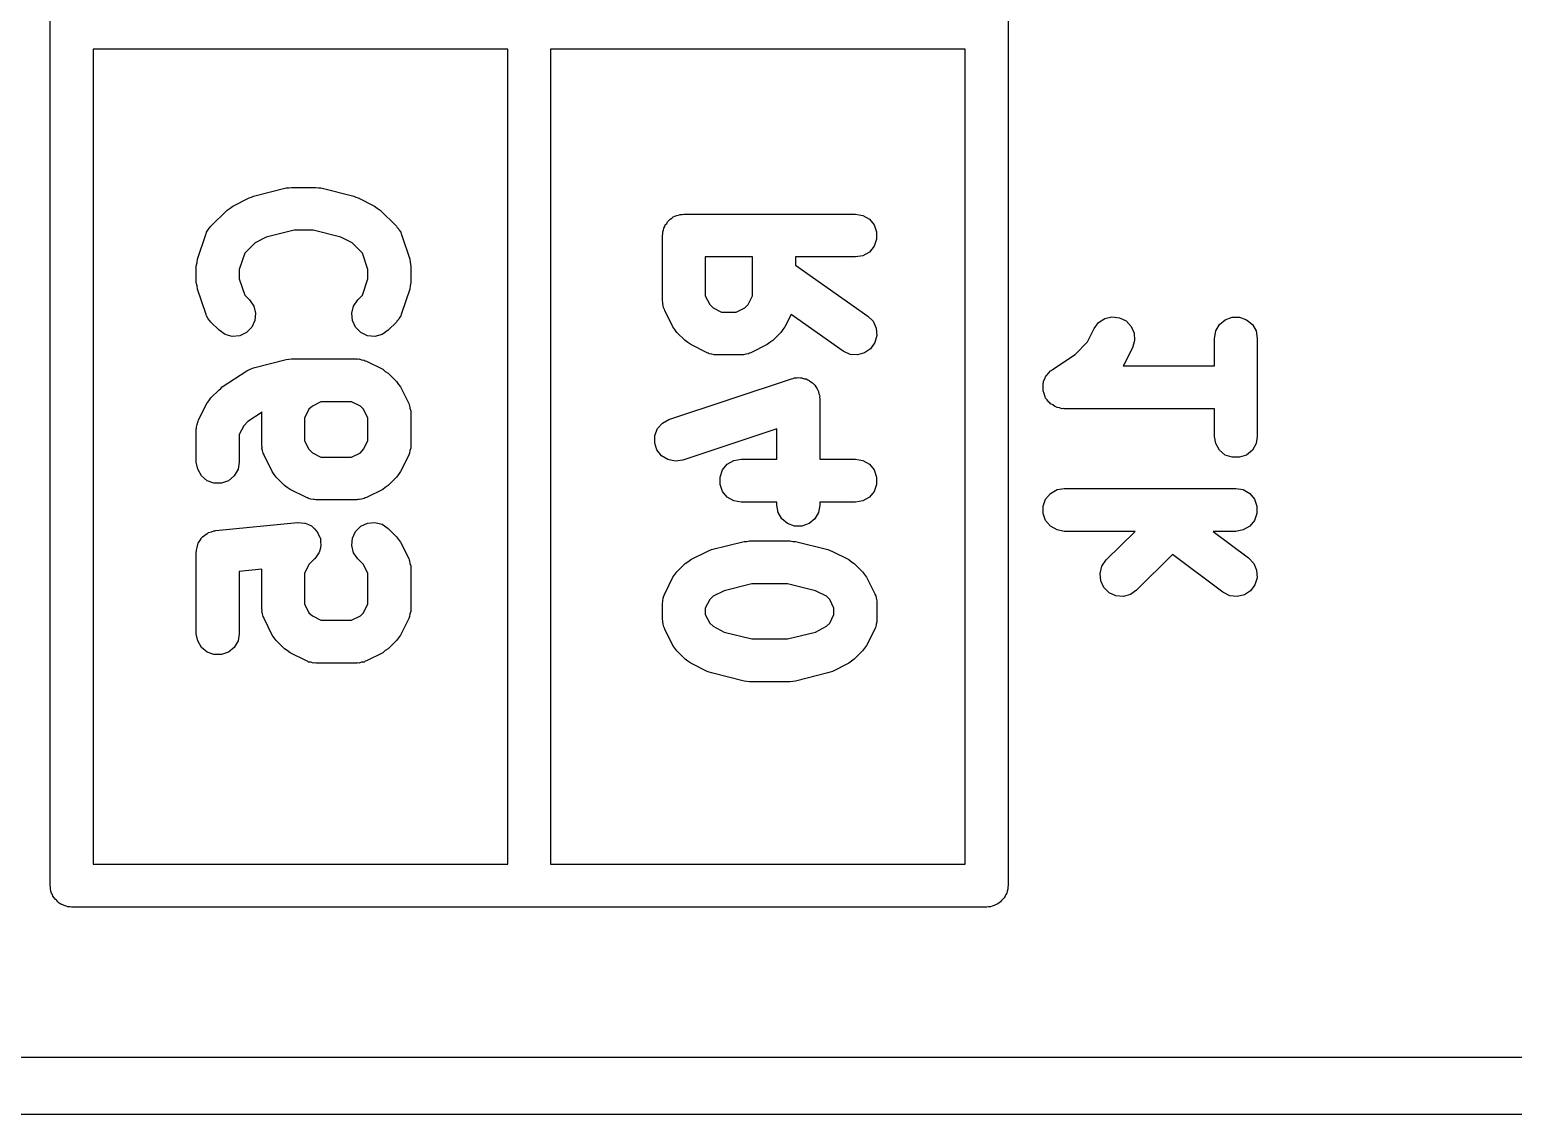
# Model space of a CAD drawing. Extents: x 100 to 214, y -112 to -50.
# Drawn here: x 142.65 to 147.84, y -112.1 to -108.31 of the extents above; entities that cross this region are included whole.
import ezdxf

# ---------------------------------------------------------------- set-up
doc = ezdxf.new("R2010")
doc.units = 0
doc.header["$MEASUREMENT"] = 0
doc.layers.add('BLACK', color=7, linetype='CONTINUOUS')

msp = doc.modelspace()

# ---------------------------------------------------------------- linework, layer by layer
at = {"layer": 'Black'}
for p, q in [((142.725, -111.3), (142.725, -105.3)), ((146.075, -105.3), (146.075, -111.3)), ((144.325, -108.375), (142.875, -108.375)), ((142.875, -108.375), (142.875, -111.225)), ((144.325, -111.225), (144.325, -108.375)), ((145.925, -108.375), (144.475, -108.375)), ((144.475, -108.375), (144.475, -111.225)), ((145.925, -111.225), (145.925, -108.375)), ((143.364, -108.923), (143.421, -108.894)), ((143.421, -108.894), (143.429, -108.892)), ((143.429, -108.892), (143.436, -108.889)), ((143.436, -108.889), (143.55, -108.86)), ((143.55, -108.86), (143.56, -108.859)), ((143.56, -108.859), (143.569, -108.858)), ((143.569, -108.858), (143.654, -108.858)), ((143.654, -108.858), (143.663, -108.859)), ((143.663, -108.859), (143.672, -108.86)), ((143.672, -108.86), (143.787, -108.889)), ((143.787, -108.889), (143.794, -108.892)), ((143.794, -108.892), (143.802, -108.894)), ((143.802, -108.894), (143.859, -108.923)), ((143.287, -108.994), (143.344, -108.937)), ((143.344, -108.937), (143.354, -108.93)), ((143.354, -108.93), (143.364, -108.923)), ((143.859, -108.923), (143.869, -108.93)), ((143.869, -108.93), (143.879, -108.937)), ((143.879, -108.937), (143.936, -108.994)), ((143.281, -109.001), (143.284, -108.998)), ((143.284, -108.998), (143.287, -108.994)), ((143.936, -108.994), (143.938, -108.998)), ((143.938, -108.998), (143.942, -109.001)), ((144.871, -109.001), (144.874, -108.995)), ((144.874, -108.995), (144.876, -108.989)), ((144.876, -108.989), (144.881, -108.984)), ((144.881, -108.984), (144.884, -108.978)), ((144.884, -108.978), (144.889, -108.974)), ((144.889, -108.974), (144.893, -108.969)), ((144.893, -108.969), (144.899, -108.966)), ((144.899, -108.966), (144.904, -108.961)), ((144.904, -108.961), (144.91, -108.959)), ((144.91, -108.959), (144.916, -108.956)), ((144.916, -108.956), (144.922, -108.955)), ((144.922, -108.955), (144.928, -108.953)), ((144.928, -108.953), (144.935, -108.953)), ((144.935, -108.953), (144.941, -108.951)), ((144.941, -108.951), (145.541, -108.951)), ((145.541, -108.951), (145.567, -108.956)), ((145.567, -108.956), (145.59, -108.969)), ((145.59, -108.969), (145.606, -108.989)), ((145.606, -108.989), (145.615, -109.013)), ((143.24, -109.109), (143.269, -109.023)), ((143.269, -109.023), (143.271, -109.02)), ((143.271, -109.02), (143.272, -109.015)), ((143.272, -109.015), (143.277, -109.008)), ((143.277, -109.008), (143.281, -109.001)), ((143.48, -109.032), (143.442, -109.052)), ((143.578, -109.008), (143.48, -109.032)), ((143.645, -109.008), (143.578, -109.008)), ((143.742, -109.032), (143.645, -109.008)), ((143.781, -109.052), (143.742, -109.032)), ((143.942, -109.001), (143.946, -109.008)), ((143.946, -109.008), (143.951, -109.015)), ((143.951, -109.015), (143.952, -109.02)), ((143.952, -109.02), (143.954, -109.023)), ((143.954, -109.023), (143.983, -109.109)), ((144.866, -109.026), (144.868, -109.02)), ((144.866, -109.255), (144.866, -109.026)), ((144.868, -109.013), (144.87, -109.007)), ((144.868, -109.02), (144.868, -109.013)), ((144.87, -109.007), (144.871, -109.001)), ((145.615, -109.039), (145.606, -109.064)), ((145.615, -109.013), (145.615, -109.039)), ((143.406, -109.088), (143.386, -109.145)), ((143.442, -109.052), (143.406, -109.088)), ((143.817, -109.088), (143.781, -109.052)), ((143.836, -109.145), (143.817, -109.088)), ((145.016, -109.101), (145.016, -109.237)), ((145.181, -109.101), (145.016, -109.101)), ((145.181, -109.237), (145.181, -109.101)), ((145.541, -109.101), (145.331, -109.101)), ((145.331, -109.101), (145.331, -109.13)), ((145.567, -109.097), (145.541, -109.101)), ((145.59, -109.084), (145.567, -109.097)), ((145.606, -109.064), (145.59, -109.084)), ((143.236, -109.133), (143.239, -109.121)), ((143.236, -109.19), (143.236, -109.133)), ((143.239, -109.121), (143.24, -109.109)), ((143.386, -109.145), (143.386, -109.178)), ((143.836, -109.178), (143.836, -109.145)), ((143.983, -109.109), (143.984, -109.121)), ((143.984, -109.121), (143.986, -109.133)), ((143.986, -109.133), (143.986, -109.19)), ((145.331, -109.13), (145.584, -109.308)), ((143.239, -109.202), (143.236, -109.19)), ((143.24, -109.214), (143.239, -109.202)), ((143.386, -109.178), (143.406, -109.235)), ((143.817, -109.235), (143.836, -109.178)), ((143.984, -109.202), (143.983, -109.214)), ((143.986, -109.19), (143.984, -109.202)), ((143.269, -109.299), (143.24, -109.214)), ((143.406, -109.235), (143.422, -109.251)), ((143.422, -109.251), (143.437, -109.273)), ((143.786, -109.273), (143.801, -109.251)), ((143.801, -109.251), (143.817, -109.235)), ((143.983, -109.214), (143.954, -109.299)), ((144.867, -109.259), (144.866, -109.255)), ((144.867, -109.264), (144.867, -109.259)), ((145.016, -109.237), (145.032, -109.268)), ((145.166, -109.268), (145.181, -109.237)), ((143.271, -109.303), (143.269, -109.299)), ((143.272, -109.307), (143.271, -109.303)), ((143.277, -109.315), (143.272, -109.307)), ((143.437, -109.273), (143.443, -109.298)), ((143.443, -109.298), (143.441, -109.324)), ((143.78, -109.298), (143.786, -109.273)), ((143.782, -109.324), (143.78, -109.298)), ((143.951, -109.307), (143.946, -109.315)), ((143.952, -109.303), (143.951, -109.307)), ((143.954, -109.299), (143.952, -109.303)), ((144.869, -109.272), (144.867, -109.264)), ((144.871, -109.281), (144.869, -109.272)), ((144.873, -109.284), (144.871, -109.281)), ((144.874, -109.289), (144.873, -109.284)), ((144.903, -109.346), (144.874, -109.289)), ((145.032, -109.268), (145.043, -109.279)), ((145.043, -109.279), (145.073, -109.294)), ((145.073, -109.294), (145.124, -109.294)), ((145.124, -109.294), (145.154, -109.279)), ((145.154, -109.279), (145.166, -109.268)), ((145.316, -109.303), (145.294, -109.346)), ((145.498, -109.431), (145.316, -109.303)), ((145.584, -109.308), (145.603, -109.326)), ((146.413, -109.317), (146.438, -109.311)), ((146.438, -109.311), (146.464, -109.314)), ((143.281, -109.322), (143.277, -109.315)), ((143.284, -109.325), (143.281, -109.322)), ((143.287, -109.329), (143.284, -109.325)), ((143.316, -109.357), (143.287, -109.329)), ((143.337, -109.372), (143.316, -109.357)), ((143.43, -109.347), (143.412, -109.366)), ((143.441, -109.324), (143.43, -109.347)), ((143.793, -109.347), (143.782, -109.324)), ((143.811, -109.366), (143.793, -109.347)), ((143.907, -109.357), (143.886, -109.372)), ((143.936, -109.329), (143.907, -109.357)), ((143.938, -109.325), (143.936, -109.329)), ((143.942, -109.322), (143.938, -109.325)), ((143.946, -109.315), (143.942, -109.322)), ((144.91, -109.355), (144.903, -109.346)), ((144.917, -109.365), (144.91, -109.355)), ((145.287, -109.355), (145.28, -109.365)), ((145.294, -109.346), (145.287, -109.355)), ((145.603, -109.326), (145.614, -109.35)), ((145.614, -109.35), (145.616, -109.376)), ((146.353, -109.398), (146.376, -109.352)), ((146.376, -109.352), (146.391, -109.331)), ((146.391, -109.331), (146.413, -109.317)), ((146.464, -109.314), (146.488, -109.325)), ((146.488, -109.325), (146.505, -109.344)), ((146.505, -109.344), (146.516, -109.368)), ((146.796, -109.386), (146.801, -109.36)), ((146.801, -109.36), (146.814, -109.338)), ((146.814, -109.338), (146.834, -109.321)), ((146.834, -109.321), (146.858, -109.312)), ((146.858, -109.312), (146.884, -109.312)), ((146.884, -109.312), (146.909, -109.321)), ((146.909, -109.321), (146.929, -109.338)), ((146.929, -109.338), (146.942, -109.36)), ((146.942, -109.36), (146.946, -109.386)), ((143.362, -109.379), (143.337, -109.372)), ((143.388, -109.377), (143.362, -109.379)), ((143.412, -109.366), (143.388, -109.377)), ((143.835, -109.377), (143.811, -109.366)), ((143.861, -109.379), (143.835, -109.377)), ((143.886, -109.372), (143.861, -109.379)), ((144.946, -109.394), (144.917, -109.365)), ((144.955, -109.401), (144.946, -109.394)), ((144.965, -109.408), (144.955, -109.401)), ((145.022, -109.436), (144.965, -109.408)), ((145.232, -109.408), (145.175, -109.436)), ((145.242, -109.401), (145.232, -109.408)), ((145.252, -109.394), (145.242, -109.401)), ((145.28, -109.365), (145.252, -109.394)), ((145.609, -109.401), (145.594, -109.422)), ((145.616, -109.376), (145.609, -109.401)), ((146.309, -109.442), (146.353, -109.398)), ((146.517, -109.394), (146.51, -109.419)), ((146.516, -109.368), (146.517, -109.394)), ((146.796, -109.482), (146.796, -109.386)), ((146.946, -109.386), (146.946, -109.729)), ((143.436, -109.489), (143.55, -109.46)), ((143.55, -109.46), (143.56, -109.459)), ((143.56, -109.459), (143.569, -109.458)), ((143.569, -109.458), (143.797, -109.458)), ((143.797, -109.458), (143.801, -109.459)), ((143.801, -109.459), (143.806, -109.458)), ((143.806, -109.458), (143.814, -109.461)), ((143.814, -109.461), (143.823, -109.462)), ((143.823, -109.462), (143.827, -109.465)), ((143.827, -109.465), (143.831, -109.466)), ((143.831, -109.466), (143.888, -109.494)), ((145.026, -109.438), (145.022, -109.436)), ((145.03, -109.44), (145.026, -109.438)), ((145.039, -109.441), (145.03, -109.44)), ((145.047, -109.444), (145.039, -109.441)), ((145.051, -109.444), (145.047, -109.444)), ((145.056, -109.444), (145.051, -109.444)), ((145.141, -109.444), (145.056, -109.444)), ((145.146, -109.444), (145.141, -109.444)), ((145.15, -109.444), (145.146, -109.444)), ((145.158, -109.441), (145.15, -109.444)), ((145.167, -109.44), (145.158, -109.441)), ((145.171, -109.438), (145.167, -109.44)), ((145.175, -109.436), (145.171, -109.438)), ((145.522, -109.442), (145.498, -109.431)), ((145.548, -109.444), (145.522, -109.442)), ((145.573, -109.437), (145.548, -109.444)), ((145.594, -109.422), (145.573, -109.437)), ((146.23, -109.495), (146.309, -109.442)), ((146.51, -109.419), (146.481, -109.476)), ((143.327, -109.556), (143.413, -109.499)), ((143.413, -109.499), (143.424, -109.494)), ((143.424, -109.494), (143.436, -109.489)), ((143.888, -109.494), (143.897, -109.502)), ((143.897, -109.502), (143.907, -109.508)), ((143.907, -109.508), (143.936, -109.537)), ((146.206, -109.52), (146.209, -109.516)), ((146.209, -109.516), (146.211, -109.513)), ((146.211, -109.513), (146.217, -109.507)), ((146.217, -109.507), (146.223, -109.5)), ((146.223, -109.5), (146.227, -109.498)), ((146.227, -109.498), (146.23, -109.495)), ((146.481, -109.476), (146.477, -109.482)), ((146.477, -109.482), (146.796, -109.482)), ((143.287, -109.594), (143.316, -109.566)), ((143.316, -109.566), (143.322, -109.561)), ((143.322, -109.561), (143.327, -109.556)), ((143.936, -109.537), (143.943, -109.547)), ((143.943, -109.547), (143.95, -109.556)), ((143.95, -109.556), (143.979, -109.614)), ((144.889, -109.67), (145.318, -109.527)), ((145.318, -109.527), (145.323, -109.526)), ((145.323, -109.526), (145.328, -109.524)), ((145.328, -109.524), (145.336, -109.524)), ((145.336, -109.524), (145.343, -109.523)), ((145.343, -109.523), (145.349, -109.524)), ((145.349, -109.524), (145.354, -109.524)), ((145.354, -109.524), (145.362, -109.527)), ((145.362, -109.527), (145.369, -109.528)), ((145.369, -109.528), (145.374, -109.531)), ((145.374, -109.531), (145.379, -109.533)), ((145.379, -109.533), (145.385, -109.538)), ((145.385, -109.538), (145.391, -109.542)), ((145.391, -109.542), (145.395, -109.546)), ((145.395, -109.546), (145.399, -109.55)), ((145.399, -109.55), (145.403, -109.556)), ((145.403, -109.556), (145.407, -109.562)), ((145.407, -109.562), (145.409, -109.567)), ((145.409, -109.567), (145.412, -109.572)), ((146.197, -109.562), (146.198, -109.553)), ((146.198, -109.566), (146.197, -109.562)), ((146.198, -109.544), (146.199, -109.54)), ((146.198, -109.553), (146.198, -109.544)), ((146.198, -109.57), (146.198, -109.566)), ((146.201, -109.579), (146.198, -109.57)), ((146.199, -109.536), (146.203, -109.528)), ((146.199, -109.54), (146.199, -109.536)), ((146.203, -109.528), (146.206, -109.52)), ((143.244, -109.671), (143.273, -109.614)), ((143.273, -109.614), (143.28, -109.604)), ((143.28, -109.604), (143.287, -109.594)), ((143.672, -109.608), (143.642, -109.623)), ((143.779, -109.608), (143.672, -109.608)), ((143.81, -109.623), (143.779, -109.608)), ((143.979, -109.614), (143.98, -109.618)), ((143.98, -109.618), (143.982, -109.621)), ((143.982, -109.621), (143.983, -109.63)), ((145.412, -109.572), (145.413, -109.58)), ((145.413, -109.58), (145.416, -109.587)), ((145.416, -109.587), (145.415, -109.592)), ((145.415, -109.592), (145.416, -109.598)), ((145.416, -109.598), (145.416, -109.809)), ((146.203, -109.587), (146.201, -109.579)), ((146.205, -109.591), (146.203, -109.587)), ((146.206, -109.595), (146.205, -109.591)), ((146.212, -109.601), (146.206, -109.595)), ((146.217, -109.609), (146.212, -109.601)), ((146.221, -109.611), (146.217, -109.609)), ((146.223, -109.615), (146.221, -109.611)), ((146.231, -109.619), (146.223, -109.615)), ((146.238, -109.624), (146.231, -109.619)), ((143.243, -109.675), (143.244, -109.671)), ((143.466, -109.644), (143.416, -109.677)), ((143.465, -109.647), (143.466, -109.644)), ((143.465, -109.761), (143.465, -109.647)), ((143.63, -109.634), (143.615, -109.665)), ((143.615, -109.665), (143.615, -109.744)), ((143.642, -109.623), (143.63, -109.634)), ((143.821, -109.634), (143.81, -109.623)), ((143.836, -109.665), (143.821, -109.634)), ((143.836, -109.744), (143.836, -109.665)), ((143.983, -109.63), (143.986, -109.639)), ((143.986, -109.639), (143.986, -109.643)), ((143.986, -109.643), (143.986, -109.647)), ((143.986, -109.647), (143.986, -109.761)), ((144.866, -109.682), (144.889, -109.67)), ((146.242, -109.626), (146.238, -109.624)), ((146.246, -109.628), (146.242, -109.626)), ((146.255, -109.629), (146.246, -109.628)), ((146.263, -109.632), (146.255, -109.629)), ((146.267, -109.631), (146.263, -109.632)), ((146.271, -109.632), (146.267, -109.631)), ((146.796, -109.632), (146.271, -109.632)), ((146.796, -109.729), (146.796, -109.632)), ((143.236, -109.704), (143.237, -109.7)), ((143.236, -109.819), (143.236, -109.704)), ((143.237, -109.696), (143.239, -109.687)), ((143.237, -109.7), (143.237, -109.696)), ((143.239, -109.687), (143.241, -109.679)), ((143.241, -109.679), (143.243, -109.675)), ((143.402, -109.692), (143.386, -109.722)), ((143.386, -109.722), (143.386, -109.819)), ((143.416, -109.677), (143.402, -109.692)), ((144.839, -109.726), (144.849, -109.701)), ((144.839, -109.752), (144.839, -109.726)), ((144.849, -109.701), (144.866, -109.682)), ((145.266, -109.702), (144.937, -109.812)), ((145.266, -109.809), (145.266, -109.702)), ((143.466, -109.766), (143.465, -109.761)), ((143.465, -109.77), (143.466, -109.766)), ((143.468, -109.778), (143.465, -109.77)), ((143.47, -109.787), (143.468, -109.778)), ((143.615, -109.744), (143.63, -109.774)), ((143.63, -109.774), (143.642, -109.786)), ((143.81, -109.786), (143.821, -109.774)), ((143.821, -109.774), (143.836, -109.744)), ((143.983, -109.778), (143.982, -109.787)), ((143.986, -109.77), (143.983, -109.778)), ((143.986, -109.761), (143.986, -109.766)), ((143.986, -109.766), (143.986, -109.77)), ((144.847, -109.776), (144.839, -109.752)), ((144.863, -109.797), (144.847, -109.776)), ((146.801, -109.754), (146.796, -109.729)), ((146.814, -109.777), (146.801, -109.754)), ((146.834, -109.794), (146.814, -109.777)), ((146.929, -109.777), (146.909, -109.794)), ((146.942, -109.754), (146.929, -109.777)), ((146.946, -109.729), (146.942, -109.754)), ((143.241, -109.844), (143.236, -109.819)), ((143.386, -109.819), (143.382, -109.844)), ((143.472, -109.791), (143.47, -109.787)), ((143.473, -109.795), (143.472, -109.791)), ((143.501, -109.852), (143.473, -109.795)), ((143.642, -109.786), (143.672, -109.801)), ((143.672, -109.801), (143.779, -109.801)), ((143.779, -109.801), (143.81, -109.786)), ((143.979, -109.795), (143.95, -109.852)), ((143.98, -109.791), (143.979, -109.795)), ((143.982, -109.787), (143.98, -109.791)), ((144.885, -109.81), (144.863, -109.797)), ((144.911, -109.816), (144.885, -109.81)), ((144.937, -109.812), (144.911, -109.816)), ((145.076, -109.846), (145.093, -109.826)), ((145.093, -109.826), (145.116, -109.813)), ((145.116, -109.813), (145.141, -109.809)), ((145.141, -109.809), (145.266, -109.809)), ((145.416, -109.809), (145.541, -109.809)), ((145.541, -109.809), (145.567, -109.813)), ((145.567, -109.813), (145.59, -109.826)), ((145.59, -109.826), (145.606, -109.846)), ((146.858, -109.802), (146.834, -109.794)), ((146.884, -109.802), (146.858, -109.802)), ((146.909, -109.794), (146.884, -109.802)), ((143.254, -109.867), (143.241, -109.844)), ((143.274, -109.884), (143.254, -109.867)), ((143.369, -109.867), (143.349, -109.884)), ((143.382, -109.844), (143.369, -109.867)), ((143.509, -109.862), (143.501, -109.852)), ((143.516, -109.872), (143.509, -109.862)), ((143.544, -109.9), (143.516, -109.872)), ((143.936, -109.872), (143.907, -109.9)), ((143.943, -109.862), (143.936, -109.872)), ((143.95, -109.852), (143.943, -109.862)), ((145.068, -109.871), (145.076, -109.846)), ((145.068, -109.897), (145.068, -109.871)), ((145.606, -109.846), (145.615, -109.871)), ((145.615, -109.871), (145.615, -109.897)), ((143.298, -109.892), (143.274, -109.884)), ((143.324, -109.892), (143.298, -109.892)), ((143.349, -109.884), (143.324, -109.892)), ((143.554, -109.907), (143.544, -109.9)), ((143.564, -109.914), (143.554, -109.907)), ((143.621, -109.943), (143.564, -109.914)), ((143.888, -109.914), (143.831, -109.943)), ((143.897, -109.907), (143.888, -109.914)), ((143.907, -109.9), (143.897, -109.907)), ((145.076, -109.921), (145.068, -109.897)), ((145.093, -109.941), (145.076, -109.921)), ((145.606, -109.921), (145.59, -109.941)), ((145.615, -109.897), (145.606, -109.921)), ((146.206, -109.948), (146.223, -109.928)), ((146.223, -109.928), (146.246, -109.915)), ((146.246, -109.915), (146.271, -109.911)), ((146.271, -109.911), (146.871, -109.911)), ((146.871, -109.911), (146.897, -109.915)), ((146.897, -109.915), (146.92, -109.928)), ((146.92, -109.928), (146.936, -109.948)), ((143.625, -109.944), (143.621, -109.943)), ((143.629, -109.946), (143.625, -109.944)), ((143.637, -109.948), (143.629, -109.946)), ((143.646, -109.95), (143.637, -109.948)), ((143.65, -109.95), (143.646, -109.95)), ((143.654, -109.951), (143.65, -109.95)), ((143.797, -109.951), (143.654, -109.951)), ((143.801, -109.95), (143.797, -109.951)), ((143.806, -109.95), (143.801, -109.95)), ((143.814, -109.948), (143.806, -109.95)), ((143.823, -109.946), (143.814, -109.948)), ((143.827, -109.944), (143.823, -109.946)), ((143.831, -109.943), (143.827, -109.944)), ((145.116, -109.954), (145.093, -109.941)), ((145.141, -109.959), (145.116, -109.954)), ((145.266, -109.959), (145.141, -109.959)), ((145.266, -109.969), (145.266, -109.959)), ((145.271, -109.995), (145.266, -109.969)), ((145.416, -109.969), (145.412, -109.995)), ((145.541, -109.959), (145.416, -109.959)), ((145.416, -109.959), (145.416, -109.969)), ((145.567, -109.954), (145.541, -109.959)), ((145.59, -109.941), (145.567, -109.954)), ((146.198, -109.973), (146.206, -109.948)), ((146.198, -109.999), (146.198, -109.973)), ((146.936, -109.948), (146.945, -109.973)), ((146.945, -109.973), (146.945, -109.999)), ((143.304, -110.058), (143.59, -110.03)), ((143.59, -110.03), (143.59, -110.03)), ((143.59, -110.03), (143.591, -110.03)), ((143.591, -110.03), (143.603, -110.031)), ((143.603, -110.031), (143.616, -110.032)), ((143.616, -110.032), (143.616, -110.032)), ((143.616, -110.032), (143.617, -110.032)), ((143.617, -110.032), (143.628, -110.037)), ((143.628, -110.037), (143.639, -110.042)), ((143.811, -110.043), (143.835, -110.032)), ((143.835, -110.032), (143.861, -110.03)), ((143.861, -110.03), (143.886, -110.036)), ((143.886, -110.036), (143.907, -110.051)), ((145.284, -110.017), (145.271, -109.995)), ((145.304, -110.034), (145.284, -110.017)), ((145.328, -110.043), (145.304, -110.034)), ((145.379, -110.034), (145.354, -110.043)), ((145.399, -110.017), (145.379, -110.034)), ((145.412, -109.995), (145.399, -110.017)), ((146.206, -110.023), (146.198, -109.999)), ((146.223, -110.043), (146.206, -110.023)), ((146.936, -110.023), (146.92, -110.043)), ((146.945, -109.999), (146.936, -110.023)), ((143.249, -110.094), (143.254, -110.085)), ((143.254, -110.085), (143.256, -110.083)), ((143.256, -110.083), (143.258, -110.08)), ((143.258, -110.08), (143.266, -110.074)), ((143.266, -110.074), (143.274, -110.068)), ((143.274, -110.068), (143.277, -110.067)), ((143.277, -110.067), (143.279, -110.065)), ((143.279, -110.065), (143.289, -110.063)), ((143.289, -110.063), (143.298, -110.059)), ((143.298, -110.059), (143.301, -110.059)), ((143.301, -110.059), (143.304, -110.058)), ((143.639, -110.042), (143.64, -110.043)), ((143.64, -110.043), (143.64, -110.043)), ((143.64, -110.043), (143.649, -110.052)), ((143.649, -110.052), (143.658, -110.061)), ((143.658, -110.061), (143.658, -110.061)), ((143.658, -110.061), (143.659, -110.061)), ((143.659, -110.061), (143.664, -110.073)), ((143.664, -110.073), (143.669, -110.084)), ((143.669, -110.084), (143.669, -110.084)), ((143.669, -110.084), (143.67, -110.085)), ((143.67, -110.085), (143.671, -110.097)), ((143.78, -110.111), (143.782, -110.085)), ((143.782, -110.085), (143.793, -110.061)), ((143.793, -110.061), (143.811, -110.043)), ((143.907, -110.051), (143.936, -110.08)), ((143.936, -110.08), (143.943, -110.09)), ((145.354, -110.043), (145.328, -110.043)), ((146.246, -110.056), (146.223, -110.043)), ((146.271, -110.061), (146.246, -110.056)), ((146.519, -110.061), (146.271, -110.061)), ((146.418, -110.161), (146.519, -110.061)), ((146.871, -110.061), (146.792, -110.061)), ((146.792, -110.061), (146.916, -110.154)), ((146.897, -110.056), (146.871, -110.061)), ((146.92, -110.043), (146.897, -110.056)), ((143.236, -110.133), (143.237, -110.13)), ((143.236, -110.419), (143.236, -110.133)), ((143.237, -110.127), (143.239, -110.117)), ((143.237, -110.13), (143.237, -110.127)), ((143.239, -110.117), (143.241, -110.107)), ((143.241, -110.107), (143.242, -110.105)), ((143.242, -110.105), (143.243, -110.102)), ((143.243, -110.102), (143.249, -110.094)), ((143.665, -110.136), (143.658, -110.146)), ((143.666, -110.135), (143.665, -110.136)), ((143.665, -110.136), (143.665, -110.136)), ((143.669, -110.123), (143.666, -110.135)), ((143.672, -110.111), (143.669, -110.123)), ((143.671, -110.097), (143.672, -110.11)), ((143.672, -110.11), (143.672, -110.11)), ((143.672, -110.11), (143.672, -110.111)), ((143.786, -110.136), (143.78, -110.111)), ((143.801, -110.157), (143.786, -110.136)), ((143.943, -110.09), (143.95, -110.099)), ((143.95, -110.099), (143.979, -110.156)), ((144.965, -110.159), (145.022, -110.131)), ((145.022, -110.131), (145.03, -110.128)), ((145.03, -110.128), (145.038, -110.125)), ((145.038, -110.125), (145.152, -110.097)), ((145.152, -110.097), (145.161, -110.096)), ((145.161, -110.096), (145.17, -110.094)), ((145.17, -110.094), (145.313, -110.094)), ((145.313, -110.094), (145.322, -110.096)), ((145.322, -110.096), (145.331, -110.097)), ((145.331, -110.097), (145.445, -110.125)), ((145.445, -110.125), (145.453, -110.128)), ((145.453, -110.128), (145.461, -110.131)), ((145.461, -110.131), (145.518, -110.159)), ((143.465, -110.193), (143.386, -110.201)), ((143.465, -110.333), (143.465, -110.193)), ((143.63, -110.177), (143.615, -110.208)), ((143.65, -110.157), (143.63, -110.177)), ((143.651, -110.157), (143.65, -110.157)), ((143.65, -110.157), (143.65, -110.157)), ((143.658, -110.146), (143.651, -110.157)), ((143.821, -110.177), (143.801, -110.157)), ((143.836, -110.208), (143.821, -110.177)), ((143.979, -110.156), (143.98, -110.161)), ((143.98, -110.161), (143.982, -110.164)), ((143.982, -110.164), (143.983, -110.173)), ((143.983, -110.173), (143.986, -110.181)), ((143.986, -110.181), (143.986, -110.186)), ((143.986, -110.186), (143.986, -110.19)), ((143.986, -110.19), (143.986, -110.333)), ((144.917, -110.202), (144.946, -110.173)), ((144.946, -110.173), (144.955, -110.167)), ((144.955, -110.167), (144.965, -110.159)), ((145.518, -110.159), (145.527, -110.167)), ((145.527, -110.167), (145.537, -110.173)), ((145.537, -110.173), (145.566, -110.202)), ((146.397, -110.208), (146.403, -110.183)), ((146.403, -110.183), (146.418, -110.161)), ((146.65, -110.142), (146.524, -110.267)), ((146.826, -110.274), (146.65, -110.142)), ((146.916, -110.154), (146.934, -110.173)), ((146.934, -110.173), (146.944, -110.197)), ((143.386, -110.201), (143.386, -110.419)), ((143.615, -110.208), (143.615, -110.315)), ((143.836, -110.315), (143.836, -110.208)), ((144.874, -110.279), (144.903, -110.221)), ((144.903, -110.221), (144.91, -110.212)), ((144.91, -110.212), (144.917, -110.202)), ((145.179, -110.244), (145.082, -110.269)), ((145.304, -110.244), (145.179, -110.244)), ((145.401, -110.269), (145.304, -110.244)), ((145.566, -110.202), (145.573, -110.212)), ((145.573, -110.212), (145.58, -110.221)), ((145.58, -110.221), (145.609, -110.279)), ((146.399, -110.234), (146.397, -110.208)), ((146.41, -110.257), (146.399, -110.234)), ((146.946, -110.223), (146.938, -110.248)), ((146.944, -110.197), (146.946, -110.223)), ((144.867, -110.304), (144.869, -110.295)), ((144.869, -110.295), (144.871, -110.286)), ((144.871, -110.286), (144.873, -110.283)), ((144.873, -110.283), (144.874, -110.279)), ((145.043, -110.288), (145.032, -110.299)), ((145.082, -110.269), (145.043, -110.288)), ((145.44, -110.288), (145.401, -110.269)), ((145.451, -110.299), (145.44, -110.288)), ((145.609, -110.279), (145.61, -110.283)), ((145.61, -110.283), (145.612, -110.286)), ((145.612, -110.286), (145.613, -110.295)), ((145.613, -110.295), (145.616, -110.304)), ((146.428, -110.276), (146.41, -110.257)), ((146.452, -110.287), (146.428, -110.276)), ((146.478, -110.289), (146.452, -110.287)), ((146.503, -110.282), (146.478, -110.289)), ((146.524, -110.267), (146.503, -110.282)), ((146.85, -110.286), (146.826, -110.274)), ((146.876, -110.289), (146.85, -110.286)), ((146.901, -110.283), (146.876, -110.289)), ((146.923, -110.269), (146.901, -110.283)), ((146.938, -110.248), (146.923, -110.269)), ((143.466, -110.337), (143.465, -110.333)), ((143.465, -110.341), (143.466, -110.337)), ((143.468, -110.35), (143.465, -110.341)), ((143.615, -110.315), (143.63, -110.346)), ((143.63, -110.346), (143.642, -110.357)), ((143.81, -110.357), (143.821, -110.346)), ((143.821, -110.346), (143.836, -110.315)), ((143.986, -110.341), (143.983, -110.35)), ((143.986, -110.333), (143.986, -110.337)), ((143.986, -110.337), (143.986, -110.341)), ((144.866, -110.312), (144.867, -110.308)), ((144.866, -110.369), (144.866, -110.312)), ((144.867, -110.308), (144.867, -110.304)), ((145.032, -110.299), (145.016, -110.33)), ((145.016, -110.33), (145.016, -110.352)), ((145.466, -110.33), (145.451, -110.299)), ((145.466, -110.352), (145.466, -110.33)), ((145.616, -110.304), (145.616, -110.308)), ((145.616, -110.308), (145.616, -110.312)), ((145.616, -110.312), (145.616, -110.369)), ((143.47, -110.359), (143.468, -110.35)), ((143.472, -110.362), (143.47, -110.359)), ((143.473, -110.366), (143.472, -110.362)), ((143.501, -110.424), (143.473, -110.366)), ((143.642, -110.357), (143.672, -110.372)), ((143.672, -110.372), (143.779, -110.372)), ((143.779, -110.372), (143.81, -110.357)), ((143.979, -110.366), (143.95, -110.424)), ((143.98, -110.362), (143.979, -110.366)), ((143.982, -110.359), (143.98, -110.362)), ((143.983, -110.35), (143.982, -110.359)), ((144.867, -110.374), (144.866, -110.369)), ((144.867, -110.378), (144.867, -110.374)), ((144.869, -110.386), (144.867, -110.378)), ((144.871, -110.395), (144.869, -110.386)), ((144.873, -110.399), (144.871, -110.395)), ((144.874, -110.403), (144.873, -110.399)), ((145.016, -110.352), (145.032, -110.382)), ((145.032, -110.382), (145.043, -110.393)), ((145.043, -110.393), (145.082, -110.413)), ((145.401, -110.413), (145.44, -110.393)), ((145.44, -110.393), (145.451, -110.382)), ((145.451, -110.382), (145.466, -110.352)), ((145.61, -110.399), (145.609, -110.403)), ((145.612, -110.395), (145.61, -110.399)), ((145.613, -110.386), (145.612, -110.395)), ((145.616, -110.378), (145.613, -110.386)), ((145.616, -110.369), (145.616, -110.374)), ((145.616, -110.374), (145.616, -110.378)), ((143.241, -110.444), (143.236, -110.419)), ((143.254, -110.467), (143.241, -110.444)), ((143.382, -110.444), (143.369, -110.467)), ((143.386, -110.419), (143.382, -110.444)), ((143.509, -110.433), (143.501, -110.424)), ((143.516, -110.443), (143.509, -110.433)), ((143.544, -110.472), (143.516, -110.443)), ((143.936, -110.443), (143.907, -110.472)), ((143.943, -110.433), (143.936, -110.443)), ((143.95, -110.424), (143.943, -110.433)), ((144.903, -110.46), (144.874, -110.403)), ((145.082, -110.413), (145.179, -110.437)), ((145.179, -110.437), (145.304, -110.437)), ((145.304, -110.437), (145.401, -110.413)), ((145.609, -110.403), (145.58, -110.46)), ((143.274, -110.484), (143.254, -110.467)), ((143.298, -110.492), (143.274, -110.484)), ((143.324, -110.492), (143.298, -110.492)), ((143.349, -110.484), (143.324, -110.492)), ((143.369, -110.467), (143.349, -110.484)), ((143.554, -110.478), (143.544, -110.472)), ((143.564, -110.486), (143.554, -110.478)), ((143.621, -110.514), (143.564, -110.486)), ((143.888, -110.486), (143.831, -110.514)), ((143.897, -110.478), (143.888, -110.486)), ((143.907, -110.472), (143.897, -110.478)), ((144.91, -110.47), (144.903, -110.46)), ((144.917, -110.479), (144.91, -110.47)), ((144.946, -110.508), (144.917, -110.479)), ((145.566, -110.479), (145.537, -110.508)), ((145.573, -110.47), (145.566, -110.479)), ((145.58, -110.46), (145.573, -110.47)), ((143.625, -110.515), (143.621, -110.514)), ((143.629, -110.518), (143.625, -110.515)), ((143.637, -110.519), (143.629, -110.518)), ((143.646, -110.522), (143.637, -110.519)), ((143.65, -110.521), (143.646, -110.522)), ((143.654, -110.522), (143.65, -110.521)), ((143.797, -110.522), (143.654, -110.522)), ((143.801, -110.521), (143.797, -110.522)), ((143.806, -110.522), (143.801, -110.521)), ((143.814, -110.519), (143.806, -110.522)), ((143.823, -110.518), (143.814, -110.519)), ((143.827, -110.515), (143.823, -110.518)), ((143.831, -110.514), (143.827, -110.515)), ((144.955, -110.515), (144.946, -110.508)), ((144.965, -110.522), (144.955, -110.515)), ((145.022, -110.551), (144.965, -110.522)), ((145.03, -110.553), (145.022, -110.551)), ((145.038, -110.556), (145.03, -110.553)), ((145.152, -110.585), (145.038, -110.556)), ((145.445, -110.556), (145.331, -110.585)), ((145.453, -110.553), (145.445, -110.556)), ((145.461, -110.551), (145.453, -110.553)), ((145.518, -110.522), (145.461, -110.551)), ((145.527, -110.515), (145.518, -110.522)), ((145.537, -110.508), (145.527, -110.515)), ((145.161, -110.586), (145.152, -110.585)), ((145.17, -110.587), (145.161, -110.586)), ((145.313, -110.587), (145.17, -110.587)), ((145.322, -110.586), (145.313, -110.587)), ((145.331, -110.585), (145.322, -110.586)), ((142.875, -111.225), (144.325, -111.225)), ((144.475, -111.225), (145.925, -111.225)), ((142.726, -111.306), (142.725, -111.3)), ((142.726, -111.313), (142.726, -111.306)), ((142.728, -111.319), (142.726, -111.313)), ((142.73, -111.326), (142.728, -111.319)), ((142.733, -111.331), (142.73, -111.326)), ((142.735, -111.337), (142.733, -111.331)), ((146.067, -111.331), (146.065, -111.337)), ((146.07, -111.326), (146.067, -111.331)), ((146.072, -111.319), (146.07, -111.326)), ((146.074, -111.313), (146.072, -111.319)), ((146.075, -111.3), (146.074, -111.306)), ((146.074, -111.306), (146.074, -111.313)), ((142.739, -111.343), (142.735, -111.337)), ((142.743, -111.348), (142.739, -111.343)), ((142.748, -111.352), (142.743, -111.348)), ((142.752, -111.357), (142.748, -111.352)), ((142.757, -111.361), (142.752, -111.357)), ((142.762, -111.365), (142.757, -111.361)), ((142.769, -111.367), (142.762, -111.365)), ((142.774, -111.37), (142.769, -111.367)), ((142.781, -111.372), (142.774, -111.37)), ((142.787, -111.374), (142.781, -111.372)), ((142.794, -111.374), (142.787, -111.374)), ((142.8, -111.375), (142.794, -111.374)), ((146, -111.375), (142.8, -111.375)), ((146.006, -111.374), (146, -111.375)), ((146.013, -111.374), (146.006, -111.374)), ((146.019, -111.372), (146.013, -111.374)), ((146.026, -111.37), (146.019, -111.372)), ((146.031, -111.367), (146.026, -111.37)), ((146.037, -111.365), (146.031, -111.367)), ((146.043, -111.361), (146.037, -111.365)), ((146.048, -111.357), (146.043, -111.361)), ((146.052, -111.352), (146.048, -111.357)), ((146.057, -111.348), (146.052, -111.352)), ((146.061, -111.343), (146.057, -111.348)), ((146.065, -111.337), (146.061, -111.343)), ((118, -111.9), (207.996, -111.9)), ((208, -112.1), (117.9, -112.1))]:
    msp.add_line(p, q, dxfattribs=at)

doc.saveas('drawing.dxf')
